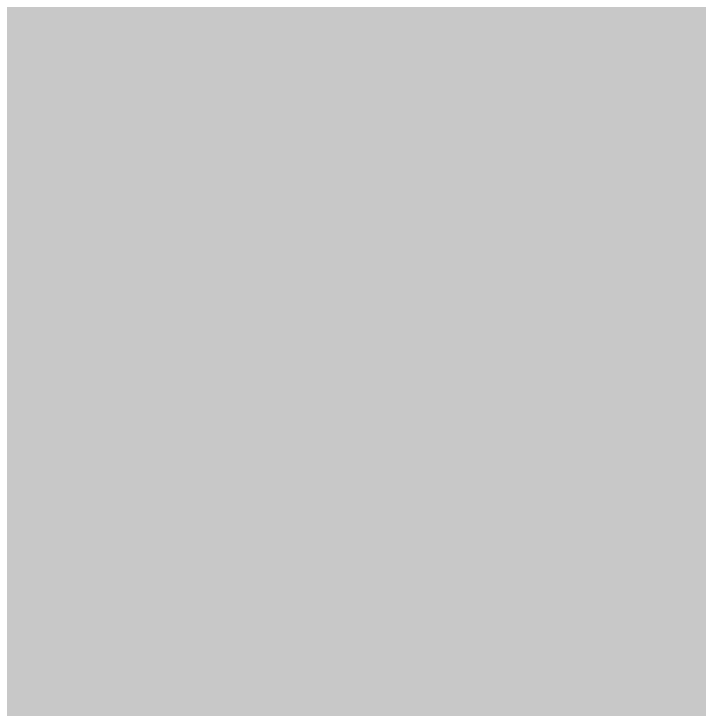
# Model space of a CAD drawing. Header units: metres. Extents: x 319070 to 324072, y 7409258 to 7428295.
# Drawn here: x 320445.74184 to 320445.78791, y 7410284.68483 to 7410284.73153 of the extents above; entities that cross this region are included whole.
import ezdxf

# ---------------------------------------------------------------- set-up
doc = ezdxf.new("R2010")
doc.units = ezdxf.units.M
doc.header["$LTSCALE"] = 1000
doc.layers.add('F-HATCH-MRS', color=91, linetype='Continuous')

msp = doc.modelspace()

# ---------------------------------------------------------------- hatches: boundary and pattern name
at = {"layer": 'F-HATCH-MRS', "transparency": 33554559}
h = msp.add_hatch(color=256, dxfattribs=at)
h.dxf.hatch_style = 1
edge = h.paths.add_edge_path()
edge.add_line((320464.747427, 7410257.931546), (320464.709651, 7410257.903427))
edge.add_line((320464.709651, 7410257.903427), (320445.311562, 7410284.128937))
edge.add_line((320445.311562, 7410284.128937), (320453.560022, 7410290.079418))
edge.add_line((320453.560022, 7410290.079418), (320453.123202, 7410290.697065))
edge.add_line((320453.123202, 7410290.697065), (320435.288971, 7410276.336999))
edge.add_line((320435.288971, 7410276.336999), (320445.917803, 7410262.892203))
edge.add_arc((319488.469178, 7409481.142234), 1236.058608, 35.328964123, 39.231392719, ccw=False)
edge.add_arc((319761.525845, 7409692.631038), 891.10923, 28.336821828, 34.387505507, ccw=False)
edge.add_line((320545.855677, 7410115.599564), (320587.055767, 7410041.47271))
edge.add_arc((321103.347083, 7410329.149059), 591.028261, 209.126452626, 217.462140005)
edge.add_arc((321103.347083, 7410329.149059), 591.028261, 217.462140005, 235.731256007)
edge.add_arc((321420.561364, 7410864.486948), 1212.686593, 237.587815272, 241.284197999)
edge.add_arc((320497.458347, 7409157.029693), 728.375918, 55.09075408, 62.133793977, ccw=False)
edge.add_arc((320651.934464, 7409374.253462), 461.842245, 39.96065945, 55.38442607, ccw=False)
edge.add_line((321005.929901, 7409670.876943), (321008.325543, 7409672.968022))
edge.add_arc((320590.871139, 7409304.212248), 557, 41.45557152, 56.74047328)
edge.add_line((320896.347915, 7409769.972851), (320894.408086, 7409771.23946))
edge.add_line((320894.408086, 7409771.23946), (320892.462208, 7409772.498928))
edge.add_line((320892.462208, 7409772.498928), (320890.512233, 7409773.75035))
edge.add_line((320890.512233, 7409773.75035), (320888.558363, 7409774.993967))
edge.add_line((320888.558363, 7409774.993967), (320886.600792, 7409776.230025))
edge.add_line((320886.600792, 7409776.230025), (320884.639713, 7409777.45877))
edge.add_line((320884.639713, 7409777.45877), (320882.675318, 7409778.680451))
edge.add_line((320882.675318, 7409778.680451), (320880.707794, 7409779.89532))
edge.add_line((320880.707794, 7409779.89532), (320878.737327, 7409781.10363))
edge.add_line((320878.737327, 7409781.10363), (320876.7641, 7409782.305636))
edge.add_line((320876.7641, 7409782.305636), (320874.788294, 7409783.501596))
edge.add_line((320874.788294, 7409783.501596), (320872.810087, 7409784.691767))
edge.add_line((320872.810087, 7409784.691767), (320870.829654, 7409785.87641))
edge.add_line((320870.829654, 7409785.87641), (320868.847169, 7409787.055786))
edge.add_line((320868.847169, 7409787.055786), (320866.862806, 7409788.230157))
edge.add_line((320866.862806, 7409788.230157), (320864.876732, 7409789.399786))
edge.add_line((320864.876732, 7409789.399786), (320862.889116, 7409790.564937))
edge.add_line((320862.889116, 7409790.564937), (320860.900123, 7409791.725877))
edge.add_line((320860.900123, 7409791.725877), (320858.90992, 7409792.88287))
edge.add_line((320858.90992, 7409792.88287), (320856.918666, 7409794.036183))
edge.add_line((320856.918666, 7409794.036183), (320854.926526, 7409795.186083))
edge.add_line((320854.926526, 7409795.186083), (320852.933656, 7409796.332837))
edge.add_line((320852.933656, 7409796.332837), (320850.940314, 7409797.476658))
edge.add_line((320850.940314, 7409797.476658), (320848.94932, 7409798.61629))
edge.add_line((320848.94932, 7409798.61629), (320846.954809, 7409799.755449))
edge.add_line((320846.954809, 7409799.755449), (320844.960194, 7409800.892536))
edge.add_line((320844.960194, 7409800.892536), (320842.965633, 7409802.027817))
edge.add_line((320842.965633, 7409802.027817), (320840.971279, 7409803.161561))
edge.add_line((320840.971279, 7409803.161561), (320838.977286, 7409804.294036))
edge.add_line((320838.977286, 7409804.294036), (320836.983806, 7409805.425511))
edge.add_line((320836.983806, 7409805.425511), (320834.990992, 7409806.556254))
edge.add_line((320834.990992, 7409806.556254), (320833.139262, 7409807.60694))
edge.add_line((320833.139262, 7409807.60694), (320831.288409, 7409808.657423))
edge.add_line((320831.288409, 7409808.657423), (320829.438545, 7409809.707937))
edge.add_line((320829.438545, 7409809.707937), (320827.589799, 7409810.758703))
edge.add_line((320827.589799, 7409810.758703), (320825.742297, 7409811.809945))
edge.add_line((320825.742297, 7409811.809945), (320823.896167, 7409812.861885))
edge.add_line((320823.896167, 7409812.861885), (320822.051536, 7409813.914745))
edge.add_line((320822.051536, 7409813.914745), (320820.208532, 7409814.968746))
edge.add_line((320820.208532, 7409814.968746), (320818.370585, 7409816.022216))
edge.add_line((320818.370585, 7409816.022216), (320816.531583, 7409817.078948))
edge.add_line((320816.531583, 7409817.078948), (320814.694595, 7409818.137479))
edge.add_line((320814.694595, 7409818.137479), (320812.859747, 7409819.19803))
edge.add_line((320812.859747, 7409819.19803), (320811.027172, 7409820.260816))
edge.add_line((320811.027172, 7409820.260816), (320809.197001, 7409821.326056))
edge.add_line((320809.197001, 7409821.326056), (320807.369365, 7409822.393965))
edge.add_line((320807.369365, 7409822.393965), (320805.544397, 7409823.464759))
edge.add_line((320805.544397, 7409823.464759), (320803.722231, 7409824.538651))
edge.add_line((320803.722231, 7409824.538651), (320801.903002, 7409825.615854))
edge.add_line((320801.903002, 7409825.615854), (320800.086845, 7409826.69658))
edge.add_line((320800.086845, 7409826.69658), (320798.273897, 7409827.78104))
edge.add_line((320798.273897, 7409827.78104), (320796.464298, 7409828.869442))
edge.add_line((320796.464298, 7409828.869442), (320794.658184, 7409829.961995))
edge.add_line((320794.658184, 7409829.961995), (320792.855697, 7409831.058904))
edge.add_line((320792.855697, 7409831.058904), (320791.056979, 7409832.160376))
edge.add_line((320791.056979, 7409832.160376), (320789.262171, 7409833.266612))
edge.add_line((320789.262171, 7409833.266612), (320787.471419, 7409834.377816))
edge.add_line((320787.471419, 7409834.377816), (320785.684869, 7409835.494185))
edge.add_line((320785.684869, 7409835.494185), (320783.902666, 7409836.61592))
edge.add_line((320783.902666, 7409836.61592), (320782.124959, 7409837.743215))
edge.add_line((320782.124959, 7409837.743215), (320780.351899, 7409838.876264))
edge.add_line((320780.351899, 7409838.876264), (320778.578109, 7409840.018819))
edge.add_arc((321083.243294, 7410311.081581), 561, 212.79787481, 237.10677286, ccw=False)
edge.add_line((320611.674158, 7410007.200766), (320610.404024, 7410009.180763))
edge.add_line((320610.404024, 7410009.180763), (320609.145295, 7410011.160449))
edge.add_line((320609.145295, 7410011.160449), (320607.893785, 7410013.145794))
edge.add_line((320607.893785, 7410013.145794), (320606.649255, 7410015.13661))
edge.add_line((320606.649255, 7410015.13661), (320605.411464, 7410017.132711))
edge.add_line((320605.411464, 7410017.132711), (320604.180167, 7410019.133915))
edge.add_line((320604.180167, 7410019.133915), (320602.955117, 7410021.14004))
edge.add_line((320602.955117, 7410021.14004), (320601.736064, 7410023.150905))
edge.add_line((320601.736064, 7410023.150905), (320600.522759, 7410025.166333))
edge.add_line((320600.522759, 7410025.166333), (320599.314945, 7410027.186147))
edge.add_line((320599.314945, 7410027.186147), (320598.112367, 7410029.210173))
edge.add_line((320598.112367, 7410029.210173), (320596.914767, 7410031.238238))
edge.add_line((320596.914767, 7410031.238238), (320595.721885, 7410033.270171))
edge.add_line((320595.721885, 7410033.270171), (320594.533459, 7410035.305802))
edge.add_line((320594.533459, 7410035.305802), (320593.349226, 7410037.344963))
edge.add_line((320593.349226, 7410037.344963), (320592.168921, 7410039.387487))
edge.add_line((320592.168921, 7410039.387487), (320590.992278, 7410041.43321))
edge.add_line((320590.992278, 7410041.43321), (320589.819027, 7410043.481967))
edge.add_line((320589.819027, 7410043.481967), (320588.648902, 7410045.533594))
edge.add_line((320588.648902, 7410045.533594), (320587.481629, 7410047.587933))
edge.add_line((320587.481629, 7410047.587933), (320586.316941, 7410049.644819))
edge.add_line((320586.316941, 7410049.644819), (320585.154561, 7410051.704097))
edge.add_line((320585.154561, 7410051.704097), (320583.994219, 7410053.765602))
edge.add_line((320583.994219, 7410053.765602), (320582.834021, 7410055.832064))
edge.add_line((320582.834021, 7410055.832064), (320581.677161, 7410057.897148))
edge.add_line((320581.677161, 7410057.897148), (320580.521509, 7410059.963992))
edge.add_line((320580.521509, 7410059.963992), (320579.36679, 7410062.032438))
edge.add_line((320579.36679, 7410062.032438), (320578.212726, 7410064.102331))
edge.add_line((320578.212726, 7410064.102331), (320577.05904, 7410066.173514))
edge.add_line((320577.05904, 7410066.173514), (320575.905454, 7410068.245833))
edge.add_line((320575.905454, 7410068.245833), (320574.751687, 7410070.319131))
edge.add_line((320574.751687, 7410070.319131), (320573.510866, 7410072.548985))
edge.add_arc((320178.106423, 7409852.522666), 452.500004, 29.09413944, 30.6059983)
edge.add_arc((322312.227913, 7411154.753149), 2047.607646, 208.651686578, 211.564884025, ccw=False)
edge.add_line((320515.348205, 7410172.958674), (320510.610242, 7410181.473164))
edge.add_line((320510.610242, 7410181.473164), (320509.669054, 7410183.164487))
edge.add_line((320509.669054, 7410183.164487), (320508.72751, 7410184.856069))
edge.add_line((320508.72751, 7410184.856069), (320507.785407, 7410186.547891))
edge.add_line((320507.785407, 7410186.547891), (320506.842583, 7410188.23986))
edge.add_line((320506.842583, 7410188.23986), (320505.898875, 7410189.931886))
edge.add_line((320505.898875, 7410189.931886), (320504.954121, 7410191.623879))
edge.add_line((320504.954121, 7410191.623879), (320504.008157, 7410193.315746))
edge.add_line((320504.008157, 7410193.315746), (320503.060822, 7410195.007395))
edge.add_line((320503.060822, 7410195.007395), (320502.111953, 7410196.698735))
edge.add_line((320502.111953, 7410196.698735), (320501.161386, 7410198.389674))
edge.add_line((320501.161386, 7410198.389674), (320500.207664, 7410200.082418))
edge.add_line((320500.207664, 7410200.082418), (320499.253098, 7410201.772478))
edge.add_line((320499.253098, 7410201.772478), (320498.296347, 7410203.461857))
edge.add_line((320498.296347, 7410203.461857), (320497.337251, 7410205.150457))
edge.add_line((320497.337251, 7410205.150457), (320496.375647, 7410206.838182))
edge.add_line((320496.375647, 7410206.838182), (320495.411375, 7410208.524937))
edge.add_line((320495.411375, 7410208.524937), (320494.444274, 7410210.210625))
edge.add_line((320494.444274, 7410210.210625), (320493.474184, 7410211.895146))
edge.add_line((320493.474184, 7410211.895146), (320492.500943, 7410213.578404))
edge.add_line((320492.500943, 7410213.578404), (320491.524393, 7410215.260298))
edge.add_line((320491.524393, 7410215.260298), (320490.544374, 7410216.940728))
edge.add_line((320490.544374, 7410216.940728), (320489.560729, 7410218.619592))
edge.add_line((320489.560729, 7410218.619592), (320488.573298, 7410220.296786))
edge.add_line((320488.573298, 7410220.296786), (320487.581925, 7410221.97221))
edge.add_line((320487.581925, 7410221.97221), (320486.586453, 7410223.645756))
edge.add_line((320486.586453, 7410223.645756), (320485.586726, 7410225.317319))
edge.add_line((320485.586726, 7410225.317319), (320484.582589, 7410226.986793))
edge.add_line((320484.582589, 7410226.986793), (320483.573888, 7410228.654069))
edge.add_line((320483.573888, 7410228.654069), (320482.56047, 7410230.319038))
edge.add_line((320482.56047, 7410230.319038), (320481.542183, 7410231.981589))
edge.add_line((320481.542183, 7410231.981589), (320480.522768, 7410233.635295))
edge.add_arc((320476.266787, 7410231.011727), 4.999649, 31.651445, 31.748173)
edge.add_arc((319923.45137, 7409889.111788), 654.999997, 31.735658069, 33.672990614)
edge.add_line((320468.552575, 7410252.277965), (320467.471043, 7410253.896177))
edge.add_line((320467.471043, 7410253.896177), (320466.383035, 7410255.513999))
edge.add_line((320466.383035, 7410255.513999), (320464.747427, 7410257.931546))

doc.saveas('drawing.dxf')
